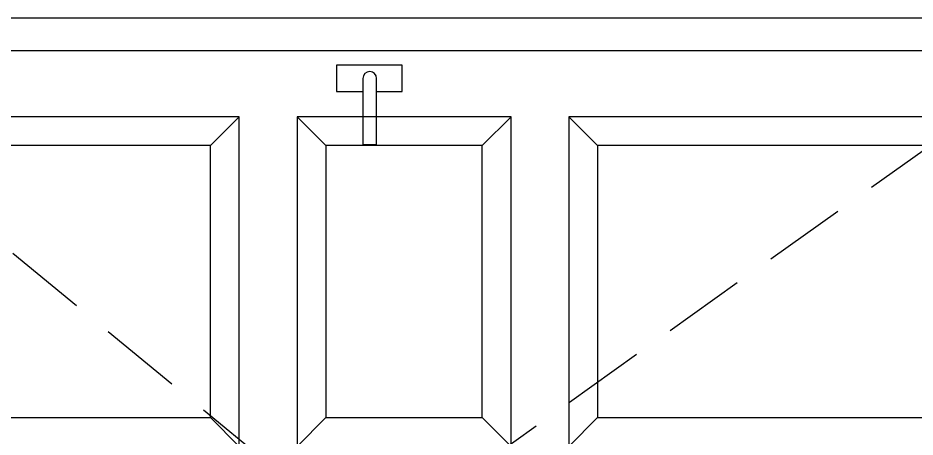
# Model space of a CAD drawing. Header units: centimetres. Extents: x -1797 to 2001, y -8788 to 1856.
# Drawn here: x -83.8 to 52.5, y 27.3 to 90.9 of the extents above; entities that cross this region are included whole.
import ezdxf

# ---------------------------------------------------------------- set-up
doc = ezdxf.new("R2010")
doc.units = ezdxf.units.CM
doc.header["$LTSCALE"] = 100
doc.header["$MEASUREMENT"] = 0
doc.linetypes.add('HIDDEN', pattern=[0.375, 0.25, -0.125])
doc.layers.add('DOOR', color=1, linetype='Continuous')

# ---------------------------------------------------------------- blocks, each defined once
blk = doc.blocks.new('WWW')
at = {"layer": 'DOOR', "color": 2}
blk.add_line((1105.992060634839, 984.869575984191, -9.467500311634267e-05), (1105.992060634835, 774.8695732937068, -9.467500311634267e-05), dxfattribs=at)
at = {"layer": 'DOOR'}
for p, q in [((1045.360760614073, 911.3400664470486, -9.467500337673814e-05), (1040.997124250426, 906.9764300834089, -9.467500337673814e-05)), ((1086.623355688557, 911.3400664470486, -9.467500337673814e-05), (1090.986992052204, 906.9764300834089, -9.467500337673814e-05)), ((1045.360760614073, 893.8355209924831, -9.467500337673814e-05), (1040.997124250426, 898.1991573561228, -9.467500337673814e-05)), ((1086.623355688557, 893.8355209924831, -9.467500337673814e-05), (1090.986992052204, 898.1991573561228, -9.467500337673814e-05)), ((1094.814514193423, 892.2141226434652, 0.1272072027731024), (1094.814514193423, 888.2141226433779, 0.1272072027731024)), ((1098.814514192783, 892.2141226434652, 0.1272072027731024), (1094.814514193423, 892.2141226434652, 0.1272072027731024)), ((1098.814514192783, 882.2141226434215, 0.1272072027731024), (1098.814514192783, 892.2141226434652, 0.1272072027731024)), ((1086.814514193248, 888.2141226433779, 0.1272072027731024), (1086.814514193248, 886.1141226433139, 0.1272072027731024)), ((1096.814514192375, 888.2141226433779, 0.1272072027731024), (1086.814514193248, 888.2141226433779, 0.1272072027731024)), ((1086.814514193248, 886.1141226433139, 0.1272072027731024), (1096.814514192375, 886.1141226433139, 0.1272072027731024)), ((1094.814514193423, 886.1141226433175, 0.1272072027731024), (1094.814514193423, 882.2141226434215, 0.1272072027731024)), ((1094.814514193423, 882.2141226434215, 0.1272072027731024), (1098.814514192783, 882.2141226434215, 0.1272072027731024)), ((1045.360760614073, 870.0664300834015, -9.467500337673814e-05), (1040.997124250426, 865.7027937197619, -9.467500337673814e-05)), ((1086.623355688557, 870.0664300834015, -9.467500337673814e-05), (1090.986992052204, 865.7027937197619, -9.467500337673814e-05)), ((1045.360760614073, 852.56188462884, -9.467500337673814e-05), (1040.997124250426, 856.9255209924796, -9.467500337673814e-05)), ((1090.986992052204, 856.9255209924796, -9.467500337673814e-05), (1086.623355688557, 852.56188462884, -9.467500337673814e-05))]:
    blk.add_line(p, q, dxfattribs=at)
at = {"layer": 'DOOR', "color": 8, "linetype": 'HIDDEN', "ltscale": 0.5, "elevation": -9.467500311634267e-05}
blk.add_lwpolyline([(1105.992058151315, 984.8695732937069), (1025.992058151315, 887.3695732937068), (1105.992058151315, 774.8695732937086)], dxfattribs=at)
at = {"layer": 'DOOR', "elevation": -9.467500311634267e-05}
for points in [[(1100.98701114081, 779.8746203042157), (1100.98701114081, 979.8645262831982), (1030.99710516182, 979.8645262831982), (1030.99710516182, 779.8746203042175)], [(1090.986992052204, 969.8645071945924), (1040.997124250426, 969.8645071945924), (1040.997124250426, 906.9764300834089), (1090.986992052204, 906.9764300834089)], [(1086.623355688557, 965.5008708309527), (1045.360760614073, 965.5008708309527), (1045.360760614073, 911.3400664470486), (1086.623355688557, 911.3400664470486)], [(1090.986992052204, 898.1991573561228), (1040.997124250426, 898.1991573561228), (1040.997124250426, 865.7027937197619), (1090.986992052204, 865.7027937197619)], [(1086.623355688557, 893.8355209924831), (1045.360760614073, 893.8355209924831), (1045.360760614073, 870.0664300834015), (1086.623355688557, 870.0664300834015)], [(1090.986992052204, 856.9255209924796), (1040.997124250426, 856.9255209924796), (1040.997124250426, 789.8746393928233), (1090.986992052204, 789.8746393928233)], [(1086.623355688557, 852.56188462884), (1045.360760614073, 852.56188462884), (1045.360760614073, 794.2382757564629), (1086.623355688557, 794.2382757564629)]]:
    blk.add_lwpolyline(points, close=True, dxfattribs=at)
at = {"layer": 'DOOR'}
blk.add_arc((1096.814514192375, 887.1641226433459, 0.1272072027731024), 1.050000000032014, 270, 90, dxfattribs=at)

msp = doc.modelspace()

# ---------------------------------------------------------------- block references
at = {"layer": 'DOOR', "rotation": 90}
msp.add_blockref('WWW', (856.7903945591818, -1015.067539319183, 9.467500311634267e-05), dxfattribs=at)

doc.saveas('drawing.dxf')
